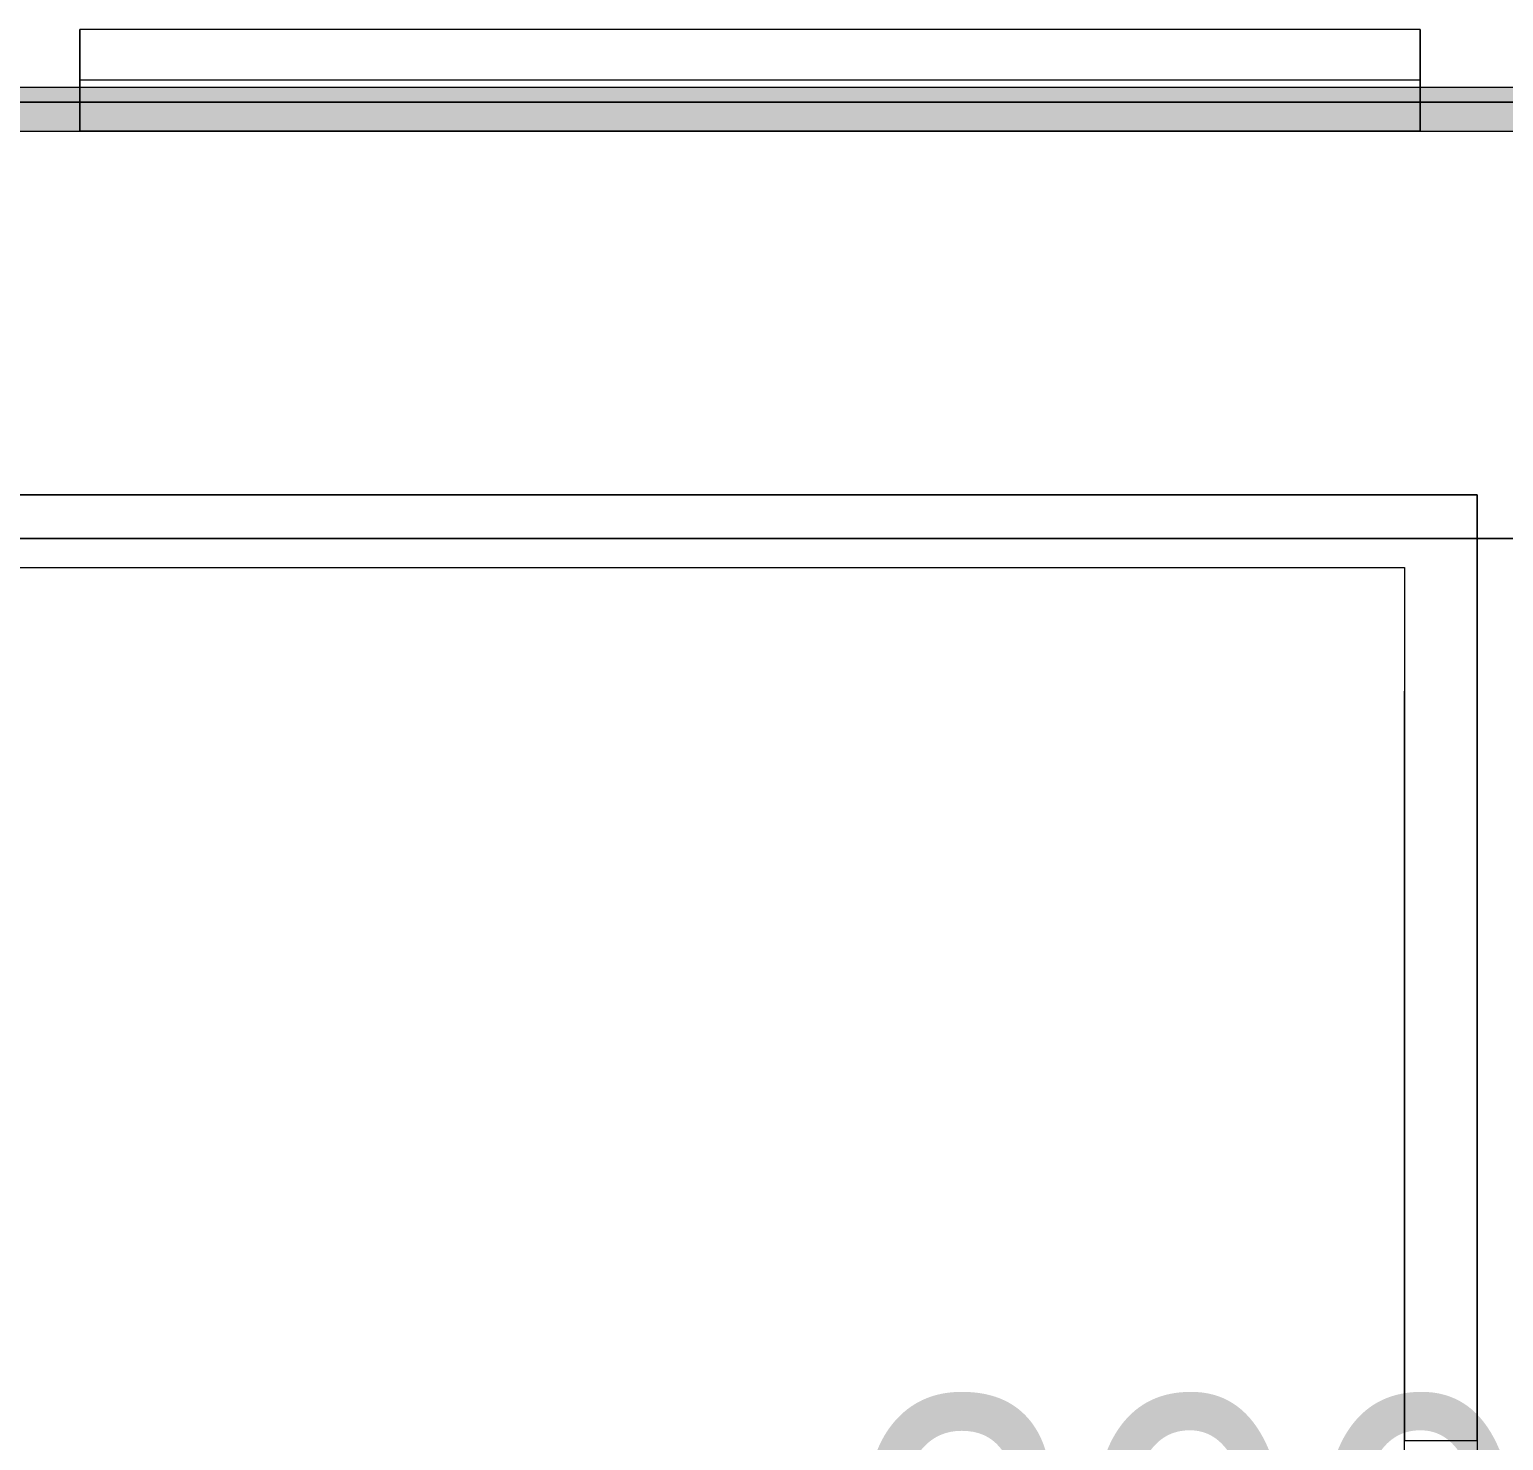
# Model space of a CAD drawing. Header units: millimetres. Extents: x -22227 to 20164, y 15335 to 61747.
# Drawn here: x 13257 to 14269, y 57517 to 58487 of the extents above; entities that cross this region are included whole.
import ezdxf

# ---------------------------------------------------------------- set-up
doc = ezdxf.new("R2010")
doc.units = ezdxf.units.MM
doc.linetypes.add('Grid Line', pattern=[22.225, 12.7, -3.175, 3.175, -3.175])
for name, color, linetype, lineweight in [('A-ANNO-DIMS', 7, 'Continuous', 9), ('A-ANNO-DIMS-170', 7, 'Continuous', 9), ('A-WALL', 7, 'Continuous', 9), ('A-WALL-PATT', 7, 'Continuous', 9), ('S-GRID', 7, 'Continuous', 9)]:
    doc.layers.add(name, color=color, linetype=linetype, lineweight=lineweight)
doc.layers.add('A-FLOR', color=7, linetype='Continuous', lineweight=9, true_color=0x007f00)
doc.layers.add('A-GLAZ', color=7, linetype='Continuous', lineweight=9, true_color=0x00007f)
doc.styles.add('Arial_4', font='arial.ttf', dxfattribs={"width": 0.8, "height": 255})
doc.dimstyles.new('AK_DIM_2_0_Arial_đỏ', dxfattribs={"dimscale": 304.8, "dimtxt": 260.166147, "dimasz": 0.278871, "dimexe": 0.278871, "dimexo": 0.278871, "dimgap": 0.055774, "dimtad": 1, "dimdec": 0, "dimzin": 0, "dimdsep": 46, "dimtxsty": 'Arial_4', "dimblk1": 'OBLIQUE', "dimblk2": 'OBLIQUE', "dimsah": 1, "dimcen": 0.09, "dimadec": 0, "dimazin": 0, "dimtfac": 1, "dimtdec": 4, "dimtix": 1, "dimtmove": 0, "dimatfit": 3, "dimfxl": 1, "dimtvp": 1, "dimtolj": 1, "dimtzin": 0, "dimarcsym": 2})

# ---------------------------------------------------------------- blocks, each defined once
blk = doc.blocks.new('M_Window-Louvers - 1000x1000mm-V24-MẶT BẰNG BỐ TRÍ THIẾT BỊ')
at = {"layer": 'A-GLAZ', "color": 254, "true_color": 0xcccce5}
for p, q in [((-460.5, 26.275), (-460.5, 61.2)), ((460.5, 61.2), (-460.5, 61.2)), ((-460.5, 61.2), (-460.5, 26.275)), ((460.5, 61.2), (-460.5, 61.2)), ((460.5, 61.2), (460.5, 26.275)), ((460.5, 26.275), (460.5, 61.2)), ((-460.5, -8.65), (-460.5, 26.275)), ((-460.5, 26.275), (-460.5, -8.65)), ((460.5, 26.275), (460.5, -8.65)), ((460.5, -8.65), (460.5, 26.275)), ((-460.5, -8.65), (460.5, -8.65)), ((460.5, -8.65), (-460.5, -8.65))]:
    blk.add_line(p, q, dxfattribs=at)
at = {"layer": 'A-GLAZ', "color": 254, "true_color": 0xe0e0ef}
for p, q in [((-460.5, 61.2), (-460.5, 26.275)), ((460.5, 61.2), (-460.5, 61.2)), ((-460.5, 26.275), (-460.5, 61.2)), ((460.5, 61.2), (-460.5, 61.2)), ((460.5, 26.275), (460.5, 61.2)), ((460.5, 61.2), (460.5, 26.275)), ((-460.5, 26.275), (-460.5, -8.65)), ((460.5, 26.275), (-460.5, 26.275)), ((-460.5, -8.65), (-460.5, 26.275)), ((460.5, 26.275), (-460.5, 26.275)), ((460.5, -8.65), (460.5, 26.275)), ((460.5, 26.275), (460.5, -8.65)), ((460.5, -8.65), (-460.5, -8.65)), ((-460.5, -8.65), (460.5, -8.65))]:
    blk.add_line(p, q, dxfattribs=at)
at = {"layer": 'A-GLAZ', "color": 7, "true_color": 0xececf5}
for p, q in [((-460.5, 61.2), (-460.5, 26.275)), ((460.5, 61.2), (-460.5, 61.2)), ((-460.5, 26.275), (-460.5, 61.2)), ((460.5, 61.2), (-460.5, 61.2)), ((460.5, 26.275), (460.5, 61.2)), ((460.5, 61.2), (460.5, 26.275)), ((-460.5, 26.275), (-460.5, -8.65)), ((-460.5, -8.65), (-460.5, 26.275)), ((460.5, -8.65), (460.5, 26.275)), ((460.5, 26.275), (460.5, -8.65)), ((460.5, -8.65), (-460.5, -8.65)), ((-460.5, -8.65), (460.5, -8.65))]:
    blk.add_line(p, q, dxfattribs=at)
at = {"layer": 'A-GLAZ', "color": 7, "true_color": 0xf3f3f9}
for p, q in [((-460.5, 61.2), (-460.5, 26.275)), ((460.5, 61.2), (-460.5, 61.2)), ((-460.5, 26.275), (-460.5, 61.2)), ((460.5, 61.2), (-460.5, 61.2)), ((460.5, 26.275), (460.5, 61.2)), ((460.5, 61.2), (460.5, 26.275)), ((460.5, 26.275), (-460.5, 26.275)), ((460.5, 26.275), (-460.5, 26.275)), ((-460.5, 26.275), (-460.5, -8.65)), ((-460.5, -8.65), (-460.5, 26.275)), ((460.5, -8.65), (460.5, 26.275)), ((460.5, 26.275), (460.5, -8.65)), ((460.5, -8.65), (-460.5, -8.65)), ((-460.5, -8.65), (460.5, -8.65))]:
    blk.add_line(p, q, dxfattribs=at)
at = {"layer": 'A-GLAZ', "color": 7, "true_color": 0xf7f7fb}
for p, q in [((-460.5, 61.2), (-460.5, 26.275)), ((460.5, 61.2), (-460.5, 61.2)), ((-460.5, 26.275), (-460.5, 61.2)), ((460.5, 61.2), (-460.5, 61.2)), ((460.5, 26.275), (460.5, 61.2)), ((460.5, 61.2), (460.5, 26.275)), ((-460.5, 26.275), (-460.5, -8.65)), ((-460.5, -8.65), (-460.5, 26.275)), ((460.5, -8.65), (460.5, 26.275)), ((460.5, 26.275), (460.5, -8.65)), ((460.5, -8.65), (-460.5, -8.65)), ((-460.5, -8.65), (460.5, -8.65))]:
    blk.add_line(p, q, dxfattribs=at)
at = {"layer": 'A-GLAZ', "color": 7, "true_color": 0xfafafc}
for p, q in [((-460.5, 61.2), (-460.5, 26.275)), ((460.5, 61.2), (-460.5, 61.2)), ((-460.5, 26.275), (-460.5, 61.2)), ((460.5, 61.2), (-460.5, 61.2)), ((460.5, 26.275), (460.5, 61.2)), ((460.5, 61.2), (460.5, 26.275)), ((460.5, 26.275), (-460.5, 26.275)), ((460.5, 26.275), (-460.5, 26.275)), ((-460.5, 26.275), (-460.5, -8.65)), ((-460.5, -8.65), (-460.5, 26.275)), ((460.5, -8.65), (460.5, 26.275)), ((460.5, 26.275), (460.5, -8.65)), ((460.5, -8.65), (-460.5, -8.65)), ((-460.5, -8.65), (460.5, -8.65))]:
    blk.add_line(p, q, dxfattribs=at)
at = {"layer": 'A-GLAZ', "color": 7, "true_color": 0xfcfcfd}
for p, q in [((-460.5, 61.2), (-460.5, 26.275)), ((460.5, 61.2), (-460.5, 61.2)), ((-460.5, 26.275), (-460.5, 61.2)), ((460.5, 61.2), (-460.5, 61.2)), ((460.5, 26.275), (460.5, 61.2)), ((460.5, 61.2), (460.5, 26.275)), ((-460.5, 26.275), (-460.5, -8.65)), ((-460.5, -8.65), (-460.5, 26.275)), ((460.5, -8.65), (460.5, 26.275)), ((460.5, 26.275), (460.5, -8.65)), ((460.5, -8.65), (-460.5, -8.65)), ((-460.5, -8.65), (460.5, -8.65))]:
    blk.add_line(p, q, dxfattribs=at)
at = {"layer": 'A-GLAZ', "color": 7, "true_color": 0xfdfdfd}
for p, q in [((-460.5, 61.2), (-460.5, 26.275)), ((460.5, 61.2), (-460.5, 61.2)), ((-460.5, 26.275), (-460.5, 61.2)), ((-460.5, 61.2), (-460.5, 26.275)), ((460.5, 61.2), (-460.5, 61.2)), ((460.5, 61.2), (-460.5, 61.2)), ((-460.5, 26.275), (-460.5, 61.2)), ((-460.5, 61.2), (-460.5, 26.275)), ((460.5, 61.2), (-460.5, 61.2)), ((460.5, 61.2), (-460.5, 61.2)), ((-460.5, 26.275), (-460.5, 61.2)), ((-460.5, 61.2), (-460.5, 26.275)), ((460.5, 61.2), (-460.5, 61.2)), ((460.5, 61.2), (-460.5, 61.2)), ((-460.5, 26.275), (-460.5, 61.2)), ((-460.5, 61.2), (-460.5, 26.275)), ((460.5, 61.2), (-460.5, 61.2)), ((460.5, 61.2), (-460.5, 61.2)), ((-460.5, 26.275), (-460.5, 61.2)), ((-460.5, 61.2), (-460.5, 26.275)), ((460.5, 61.2), (-460.5, 61.2)), ((460.5, 61.2), (-460.5, 61.2)), ((-460.5, 26.275), (-460.5, 61.2)), ((-460.5, 61.2), (-460.5, 26.275)), ((460.5, 61.2), (-460.5, 61.2)), ((460.5, 61.2), (-460.5, 61.2)), ((-460.5, 26.275), (-460.5, 61.2)), ((-460.5, 61.2), (-460.5, 26.275)), ((460.5, 61.2), (-460.5, 61.2)), ((460.5, 61.2), (-460.5, 61.2)), ((-460.5, 26.275), (-460.5, 61.2)), ((-460.5, 61.2), (-460.5, 26.275)), ((460.5, 61.2), (-460.5, 61.2)), ((460.5, 61.2), (-460.5, 61.2)), ((-460.5, 26.275), (-460.5, 61.2)), ((-460.5, 61.2), (-460.5, 26.275)), ((460.5, 61.2), (-460.5, 61.2)), ((460.5, 61.2), (-460.5, 61.2)), ((-460.5, 26.275), (-460.5, 61.2)), ((-460.5, 61.2), (-460.5, 26.275)), ((460.5, 61.2), (-460.5, 61.2)), ((460.5, 61.2), (-460.5, 61.2)), ((-460.5, 26.275), (-460.5, 61.2)), ((-460.5, 61.2), (-460.5, 26.275)), ((460.5, 61.2), (-460.5, 61.2)), ((460.5, 61.2), (-460.5, 61.2)), ((-460.5, 26.275), (-460.5, 61.2)), ((-460.5, 61.2), (-460.5, 26.275)), ((460.5, 61.2), (-460.5, 61.2)), ((460.5, 61.2), (-460.5, 61.2)), ((-460.5, 26.275), (-460.5, 61.2)), ((-460.5, 61.2), (-460.5, 26.275)), ((460.5, 61.2), (-460.5, 61.2)), ((460.5, 61.2), (-460.5, 61.2)), ((-460.5, 26.275), (-460.5, 61.2)), ((-460.5, 61.2), (-460.5, 26.275)), ((460.5, 61.2), (-460.5, 61.2)), ((460.5, 61.2), (-460.5, 61.2)), ((460.5, 26.275), (460.5, 61.2)), ((460.5, 26.275), (460.5, 61.2)), ((460.5, 61.2), (460.5, 26.275)), ((460.5, 26.275), (460.5, 61.2)), ((460.5, 61.2), (460.5, 26.275)), ((460.5, 26.275), (460.5, 61.2)), ((460.5, 61.2), (460.5, 26.275)), ((460.5, 26.275), (460.5, 61.2)), ((460.5, 61.2), (460.5, 26.275)), ((460.5, 26.275), (460.5, 61.2)), ((460.5, 61.2), (460.5, 26.275)), ((460.5, 26.275), (460.5, 61.2)), ((460.5, 61.2), (460.5, 26.275)), ((460.5, 26.275), (460.5, 61.2)), ((460.5, 61.2), (460.5, 26.275)), ((460.5, 26.275), (460.5, 61.2)), ((460.5, 61.2), (460.5, 26.275)), ((460.5, 26.275), (460.5, 61.2)), ((460.5, 61.2), (460.5, 26.275)), ((460.5, 26.275), (460.5, 61.2)), ((460.5, 61.2), (460.5, 26.275)), ((460.5, 26.275), (460.5, 61.2)), ((460.5, 61.2), (460.5, 26.275)), ((460.5, 26.275), (460.5, 61.2)), ((460.5, 61.2), (460.5, 26.275)), ((460.5, 26.275), (460.5, 61.2)), ((460.5, 61.2), (460.5, 26.275)), ((460.5, 26.275), (460.5, 61.2)), ((460.5, 61.2), (460.5, 26.275)), ((460.5, 26.275), (-460.5, 26.275)), ((460.5, 26.275), (-460.5, 26.275)), ((460.5, 26.275), (-460.5, 26.275)), ((460.5, 26.275), (-460.5, 26.275)), ((460.5, 26.275), (-460.5, 26.275)), ((460.5, 26.275), (-460.5, 26.275)), ((460.5, 26.275), (-460.5, 26.275)), ((-460.5, 26.275), (-460.5, -8.65)), ((460.5, 26.275), (-460.5, 26.275)), ((460.5, 26.275), (-460.5, 26.275)), ((-460.5, -8.65), (-460.5, 26.275)), ((-460.5, 26.275), (-460.5, -8.65)), ((460.5, 26.275), (-460.5, 26.275)), ((460.5, 26.275), (-460.5, 26.275)), ((-460.5, -8.65), (-460.5, 26.275)), ((-460.5, 26.275), (-460.5, -8.65)), ((460.5, 26.275), (-460.5, 26.275)), ((460.5, 26.275), (-460.5, 26.275)), ((-460.5, -8.65), (-460.5, 26.275)), ((-460.5, 26.275), (-460.5, -8.65)), ((460.5, 26.275), (-460.5, 26.275)), ((460.5, 26.275), (-460.5, 26.275)), ((-460.5, -8.65), (-460.5, 26.275)), ((-460.5, 26.275), (-460.5, -8.65)), ((460.5, 26.275), (-460.5, 26.275)), ((460.5, 26.275), (-460.5, 26.275)), ((-460.5, -8.65), (-460.5, 26.275)), ((-460.5, 26.275), (-460.5, -8.65)), ((460.5, 26.275), (-460.5, 26.275)), ((460.5, 26.275), (-460.5, 26.275)), ((-460.5, -8.65), (-460.5, 26.275)), ((-460.5, 26.275), (-460.5, -8.65)), ((460.5, 26.275), (-460.5, 26.275)), ((460.5, 26.275), (-460.5, 26.275)), ((-460.5, -8.65), (-460.5, 26.275)), ((-460.5, 26.275), (-460.5, -8.65)), ((460.5, 26.275), (-460.5, 26.275)), ((460.5, 26.275), (-460.5, 26.275)), ((-460.5, -8.65), (-460.5, 26.275)), ((-460.5, 26.275), (-460.5, -8.65)), ((460.5, 26.275), (-460.5, 26.275)), ((460.5, 26.275), (-460.5, 26.275)), ((-460.5, -8.65), (-460.5, 26.275)), ((-460.5, 26.275), (-460.5, -8.65)), ((460.5, 26.275), (-460.5, 26.275)), ((460.5, 26.275), (-460.5, 26.275)), ((-460.5, -8.65), (-460.5, 26.275)), ((-460.5, 26.275), (-460.5, -8.65)), ((460.5, 26.275), (-460.5, 26.275)), ((460.5, 26.275), (-460.5, 26.275)), ((-460.5, -8.65), (-460.5, 26.275)), ((-460.5, 26.275), (-460.5, -8.65)), ((460.5, 26.275), (-460.5, 26.275)), ((460.5, 26.275), (-460.5, 26.275)), ((-460.5, -8.65), (-460.5, 26.275)), ((-460.5, 26.275), (-460.5, -8.65)), ((460.5, 26.275), (-460.5, 26.275)), ((460.5, 26.275), (-460.5, 26.275)), ((-460.5, -8.65), (-460.5, 26.275)), ((-460.5, 26.275), (-460.5, -8.65)), ((460.5, 26.275), (-460.5, 26.275)), ((460.5, 26.275), (-460.5, 26.275)), ((-460.5, -8.65), (-460.5, 26.275)), ((-460.5, 26.275), (-460.5, -8.65)), ((460.5, 26.275), (-460.5, 26.275)), ((460.5, 26.275), (-460.5, 26.275)), ((460.5, -8.65), (460.5, 26.275)), ((460.5, -8.65), (460.5, 26.275)), ((460.5, 26.275), (460.5, -8.65)), ((460.5, -8.65), (460.5, 26.275)), ((460.5, 26.275), (460.5, -8.65)), ((460.5, -8.65), (460.5, 26.275)), ((460.5, 26.275), (460.5, -8.65)), ((460.5, -8.65), (460.5, 26.275)), ((460.5, 26.275), (460.5, -8.65)), ((460.5, -8.65), (460.5, 26.275)), ((460.5, 26.275), (460.5, -8.65)), ((460.5, -8.65), (460.5, 26.275)), ((460.5, 26.275), (460.5, -8.65)), ((460.5, -8.65), (460.5, 26.275)), ((460.5, 26.275), (460.5, -8.65)), ((460.5, -8.65), (460.5, 26.275)), ((460.5, 26.275), (460.5, -8.65)), ((460.5, -8.65), (460.5, 26.275)), ((460.5, 26.275), (460.5, -8.65)), ((460.5, -8.65), (460.5, 26.275)), ((460.5, 26.275), (460.5, -8.65)), ((460.5, -8.65), (460.5, 26.275)), ((460.5, 26.275), (460.5, -8.65)), ((460.5, -8.65), (460.5, 26.275)), ((460.5, 26.275), (460.5, -8.65)), ((460.5, -8.65), (460.5, 26.275)), ((460.5, 26.275), (460.5, -8.65)), ((460.5, -8.65), (460.5, 26.275)), ((460.5, 26.275), (460.5, -8.65)), ((460.5, -8.65), (-460.5, -8.65)), ((-460.5, -8.65), (460.5, -8.65)), ((460.5, -8.65), (-460.5, -8.65)), ((-460.5, -8.65), (460.5, -8.65)), ((460.5, -8.65), (-460.5, -8.65)), ((-460.5, -8.65), (460.5, -8.65)), ((460.5, -8.65), (-460.5, -8.65)), ((-460.5, -8.65), (460.5, -8.65)), ((460.5, -8.65), (-460.5, -8.65)), ((-460.5, -8.65), (460.5, -8.65)), ((460.5, -8.65), (-460.5, -8.65)), ((-460.5, -8.65), (460.5, -8.65)), ((460.5, -8.65), (-460.5, -8.65)), ((-460.5, -8.65), (460.5, -8.65)), ((460.5, -8.65), (-460.5, -8.65)), ((-460.5, -8.65), (460.5, -8.65)), ((460.5, -8.65), (-460.5, -8.65)), ((-460.5, -8.65), (460.5, -8.65)), ((460.5, -8.65), (-460.5, -8.65)), ((-460.5, -8.65), (460.5, -8.65)), ((460.5, -8.65), (-460.5, -8.65)), ((-460.5, -8.65), (460.5, -8.65)), ((460.5, -8.65), (-460.5, -8.65)), ((-460.5, -8.65), (460.5, -8.65)), ((460.5, -8.65), (-460.5, -8.65)), ((-460.5, -8.65), (460.5, -8.65)), ((460.5, -8.65), (-460.5, -8.65)), ((-460.5, -8.65), (460.5, -8.65)), ((460.5, -8.65), (-460.5, -8.65))]:
    blk.add_line(p, q, dxfattribs=at)
at = {"layer": 'A-GLAZ', "color": 9, "true_color": 0xaaaad4}
for p, q in [((-460.5, 26.275), (-460.5, 61.2)), ((460.5, 61.2), (-460.5, 61.2)), ((460.5, 61.2), (460.5, 26.275)), ((-460.5, -8.65), (-460.5, 26.275)), ((460.5, 26.275), (-460.5, 26.275)), ((460.5, 26.275), (460.5, -8.65)), ((-460.5, -8.65), (460.5, -8.65))]:
    blk.add_line(p, q, dxfattribs=at)
blk = doc.blocks.new('AK-SGS-M3-A_rvt-1-MẶT BẰNG BỐ TRÍ THIẾT BỊ')
at = {"layer": 'A-WALL-PATT', "true_color": 0xeaeaea, "transparency": 33554534}
h = blk.add_hatch(color=254, dxfattribs=at)
h.paths.add_polyline_path([(-17584.1, 58416.9), (-17584.1, 58446.9), (-20048.6, 58446.9), (-20048.6, 58416.9), (-17746.5, 58416.9)])
h.paths.add_polyline_path([(-16663.1, 58416.9), (-16584.2, 58416.9), (-16584.2, 58446.9), (-16663.1, 58446.9)])
h.paths.add_polyline_path([(-13117.4, 58416.9), (-9809.1, 58416.9), (-9809.1, 58446.9), (-14663.3, 58446.9), (-14663.3, 58416.9), (-14274.7, 58416.9)])
h.paths.add_polyline_path([(-15663.2, 58416.9), (-15584.3, 58416.9), (-15584.3, 58446.9), (-15663.2, 58446.9)])
h.paths.add_polyline_path([(-8809.2, 58416.9), (-8809.2, 58446.9), (-8888.1, 58446.9), (-8888.1, 58416.9)])
h.paths.add_polyline_path([(-5016.5, 58416.9), (5590.9, 58416.9), (5590.9, 58446.9), (-6888.3, 58446.9), (-6888.3, 58416.9), (-6173.7, 58416.9)])
h.paths.add_polyline_path([(-7888.2, 58416.9), (-7809.3, 58416.9), (-7809.3, 58446.9), (-7888.2, 58446.9)])
h.paths.add_polyline_path([(8511.7, 58416.9), (13291.2, 58416.9), (13291.2, 58446.9), (8511.7, 58446.9)])
h.paths.add_polyline_path([(6556.3, 58416.9), (6590.8, 58416.9), (6590.8, 58446.9), (6511.9, 58446.9), (6511.9, 58416.9)])
h.paths.add_polyline_path([(7590.7, 58416.9), (7590.7, 58446.9), (7511.8, 58446.9), (7511.8, 58416.9), (7568.9, 58416.9)])
h.paths.add_polyline_path([(15235.9, 58416.9), (15291, 58416.9), (15291, 58446.9), (15212.1, 58446.9), (15212.1, 58416.9)])
h.paths.add_polyline_path([(14212.2, 58416.9), (14291.1, 58416.9), (14291.1, 58446.9), (14212.2, 58446.9)])
h = blk.add_hatch(color=254, dxfattribs=at)
h.paths.add_polyline_path([(-17457.2, 58416.9), (-16663.1, 58416.9), (-16663.1, 58446.9), (-17584.1, 58446.9), (-17584.1, 58416.9)])
h.paths.add_polyline_path([(-15721.3, 58416.9), (-15663.2, 58416.9), (-15663.2, 58446.9), (-16584.2, 58446.9), (-16584.2, 58416.9), (-16010.6, 58416.9)])
h.paths.add_polyline_path([(-15432, 58416.9), (-14663.3, 58416.9), (-14663.3, 58446.9), (-15584.3, 58446.9), (-15584.3, 58416.9), (-15576.6, 58416.9)])
h.paths.add_polyline_path([(-9809.1, 58416.9), (-8888.1, 58416.9), (-8888.1, 58446.9), (-9809.1, 58446.9)])
h.paths.add_polyline_path([(-7331, 58416.9), (-6888.3, 58416.9), (-6888.3, 58446.9), (-7809.3, 58446.9), (-7809.3, 58416.9), (-7620.3, 58416.9)])
h.paths.add_polyline_path([(-8809.2, 58416.9), (-7888.2, 58416.9), (-7888.2, 58446.9), (-8809.2, 58446.9)])
h.paths.add_polyline_path([(7511.8, 58416.9), (7511.8, 58446.9), (6590.8, 58446.9), (6590.8, 58416.9), (7424.3, 58416.9)])
h.paths.add_polyline_path([(7590.7, 58416.9), (8511.7, 58416.9), (8511.7, 58446.9), (7590.7, 58446.9)])
h.paths.add_polyline_path([(6511.9, 58416.9), (6511.9, 58446.9), (5590.9, 58446.9), (5590.9, 58416.9)])
h.paths.add_polyline_path([(13291.2, 58416.9), (14212.2, 58416.9), (14212.2, 58446.9), (13291.2, 58446.9)])
h.paths.add_polyline_path([(15291, 58416.9), (15814.5, 58416.9), (15814.5, 58446.9), (15291, 58446.9)])
h.paths.add_polyline_path([(15212.1, 58416.9), (15212.1, 58446.9), (14291.1, 58446.9), (14291.1, 58416.9), (14657.2, 58416.9)])
at = {"layer": 'A-WALL', "color": 253, "true_color": 0xaaaaaa}
for p, q in [((13291.2, 58446.9), (8511.7, 58446.9)), ((14291.1, 58446.9), (14212.2, 58446.9)), ((8511.7, 58416.9), (13291.2, 58416.9)), ((14212.2, 58416.9), (14291.1, 58416.9)), ((14201.4, 58166.9), (3042.8, 58166.9)), ((14251.4, 58166.9), (14201.4, 58166.9)), ((14251.4, 57516.9), (14251.4, 58166.9)), ((15814.5, 58136.9), (14251.4, 58136.9)), ((11086.4, 58116.9), (14201.4, 58116.9)), ((14201.4, 58116.9), (14201.4, 57516.9))]:
    blk.add_line(p, q, dxfattribs=at)
at = {"layer": 'A-WALL', "color": 9, "true_color": 0xc3c3c3}
for p, q in [((13291.2, 58446.9), (8511.7, 58446.9)), ((14291.1, 58446.9), (14212.2, 58446.9)), ((8511.7, 58436.9), (13291.2, 58436.9)), ((14212.2, 58436.9), (14291.1, 58436.9)), ((8511.7, 58416.9), (13291.2, 58416.9)), ((14212.2, 58416.9), (14291.1, 58416.9))]:
    blk.add_line(p, q, dxfattribs=at)
at = {"layer": 'A-WALL', "color": 7, "true_color": 0xfdfdfd}
for p, q in [((14212.2, 58446.9), (13291.2, 58446.9)), ((14212.2, 58446.9), (13291.2, 58446.9)), ((13291.2, 58436.9), (14212.2, 58436.9)), ((14212.2, 58436.9), (13291.2, 58436.9)), ((13291.2, 58416.9), (14212.2, 58416.9)), ((13291.2, 58416.9), (14212.2, 58416.9))]:
    blk.add_line(p, q, dxfattribs=at)
at = {"layer": 'A-WALL', "color": 254, "true_color": 0xd8d8d8}
for p, q in [((13291.2, 58436.9), (8511.7, 58436.9)), ((14291.1, 58436.9), (14212.2, 58436.9))]:
    blk.add_line(p, q, dxfattribs=at)
at = {"layer": 'A-WALL', "color": 254, "true_color": 0xe0e0e0}
for p, q in [((14201.4, 58166.9), (3042.8, 58166.9)), ((14201.4, 58166.9), (14251.4, 58166.9)), ((14251.4, 58136.9), (14251.4, 58166.9)), ((11086.4, 58136.9), (14251.4, 58136.9)), ((14201.4, 57516.9), (14251.4, 57516.9)), ((14201.4, 57501.9), (14201.4, 57516.9)), ((14251.4, 57516.9), (14251.4, 57501.9))]:
    blk.add_line(p, q, dxfattribs=at)
at = {"layer": 'A-WALL', "color": 254, "true_color": 0xcccccc}
for p, q in [((14251.4, 58136.9), (11086.4, 58136.9)), ((14251.4, 57516.9), (14251.4, 58136.9)), ((14251.4, 58136.9), (15814.5, 58136.9)), ((11086.4, 58116.9), (14201.4, 58116.9)), ((14201.4, 58116.9), (14201.4, 57516.9))]:
    blk.add_line(p, q, dxfattribs=at)
at = {"layer": 'A-WALL', "color": 7, "true_color": 0xececec}
blk.add_line((14201.4, 57516.9), (14251.4, 57516.9), dxfattribs=at)
at = {"layer": 'A-GLAZ', "color": 9, "lineweight": 9, "true_color": 0xaaaad4}
blk.add_blockref('M_Window-Louvers - 1000x1000mm-V24-MẶT BẰNG BỐ TRÍ THIẾT BỊ', (13751.7, 58425.6), dxfattribs=at)
blk = doc.blocks.new('AK-SGS-M3-Hrvt_rvt-1-MẶT BẰNG BỐ TRÍ THIẾT BỊ')
at = {"layer": 'A-FLOR', "color": 7, "true_color": 0xecf5ec}
for p, q in [((-4990, 58166.9), (14251.4, 58166.9)), ((14251.4, 58166.9), (14251.4, 58136.9))]:
    blk.add_line(p, q, dxfattribs=at)
at = {"layer": 'A-FLOR', "color": 254, "true_color": 0xe0efe0}
for p, q in [((14251.4, 58166.9), (-4990, 58166.9)), ((14251.4, 58136.9), (14251.4, 58166.9)), ((14251.4, 58136.9), (14251.4, 57516.9))]:
    blk.add_line(p, q, dxfattribs=at)
at = {"layer": 'A-FLOR', "color": 254, "true_color": 0xcce5cc}
blk.add_line((14251.4, 57516.9), (14251.4, 58136.9), dxfattribs=at)
blk = doc.blocks.new('DIMBLOCK19-MẶT BẰNG BỐ TRÍ THIẾT BỊ')
at = {"layer": 'A-ANNO-DIMS-170', "color": 1, "true_color": 0xff0000}
for p, q in [((14201.4, 57198.6), (14201.4, 58031.9)), ((13902.1, 57198.6), (13902.1, 57283.6)), ((13902.1, 57198.6), (13944.6, 57241.1)), ((14201.4, 57198.6), (14243.9, 57241.1)), ((13902.1, 57198.6), (13859.6, 57156.1)), ((13902.1, 57198.6), (14201.4, 57198.6)), ((13902.1, 57198.6), (13902.1, 56882.8)), ((14201.4, 57198.6), (14158.9, 57156.1)), ((14201.4, 57198.6), (14201.4, 57113.6))]:
    blk.add_line(p, q, dxfattribs=at)
at = {"layer": 'A-ANNO-DIMS-170', "color": 0, "insert": (13817.6, 57546.6), "char_height": 255, "width": 561.959, "attachment_point": 1, "line_spacing_factor": 0.941778, "style": 'Arial_4'}
blk.add_mtext('299', dxfattribs=at)
blk = doc.blocks.new('_Oblique')
at = {"color": 0, "linetype": 'ByBlock', "lineweight": -2}
blk.add_line((-0.5, -0.5), (0.5, 0.5), dxfattribs=at)

msp = doc.modelspace()

# ---------------------------------------------------------------- linework, layer by layer
at = {"layer": 'S-GRID', "linetype": 'Grid Line'}
msp.add_line((14912.1, 58436.9), (-21036.6, 58436.9), dxfattribs=at)

# ---------------------------------------------------------------- block references
at = {"lineweight": 5}
for name in ['AK-SGS-M3-Hrvt_rvt-1-MẶT BẰNG BỐ TRÍ THIẾT BỊ', 'AK-SGS-M3-A_rvt-1-MẶT BẰNG BỐ TRÍ THIẾT BỊ']:
    msp.add_blockref(name, (0, 0), dxfattribs=at)

# ---------------------------------------------------------------- dimensions: what is measured, and where the dimension line sits
at = {"layer": 'A-ANNO-DIMS', "color": 1, "true_color": 0xff0000}
dim = msp.add_linear_dim(base=(14201.4, 57198.6), p1=(13902.1, 56797.8), p2=(14201.4, 58116.9), dimstyle='AK_DIM_2_0_Arial_đỏ', override={"dimpost": '<>', "dimfxl": 1352.671037}, dxfattribs=at)
dim.commit()
dim.dimension.update_dxf_attribs({"geometry": 'DIMBLOCK19-MẶT BẰNG BỐ TRÍ THIẾT BỊ', "text_midpoint": (14051.7, 57345.8)})

doc.saveas('drawing.dxf')
